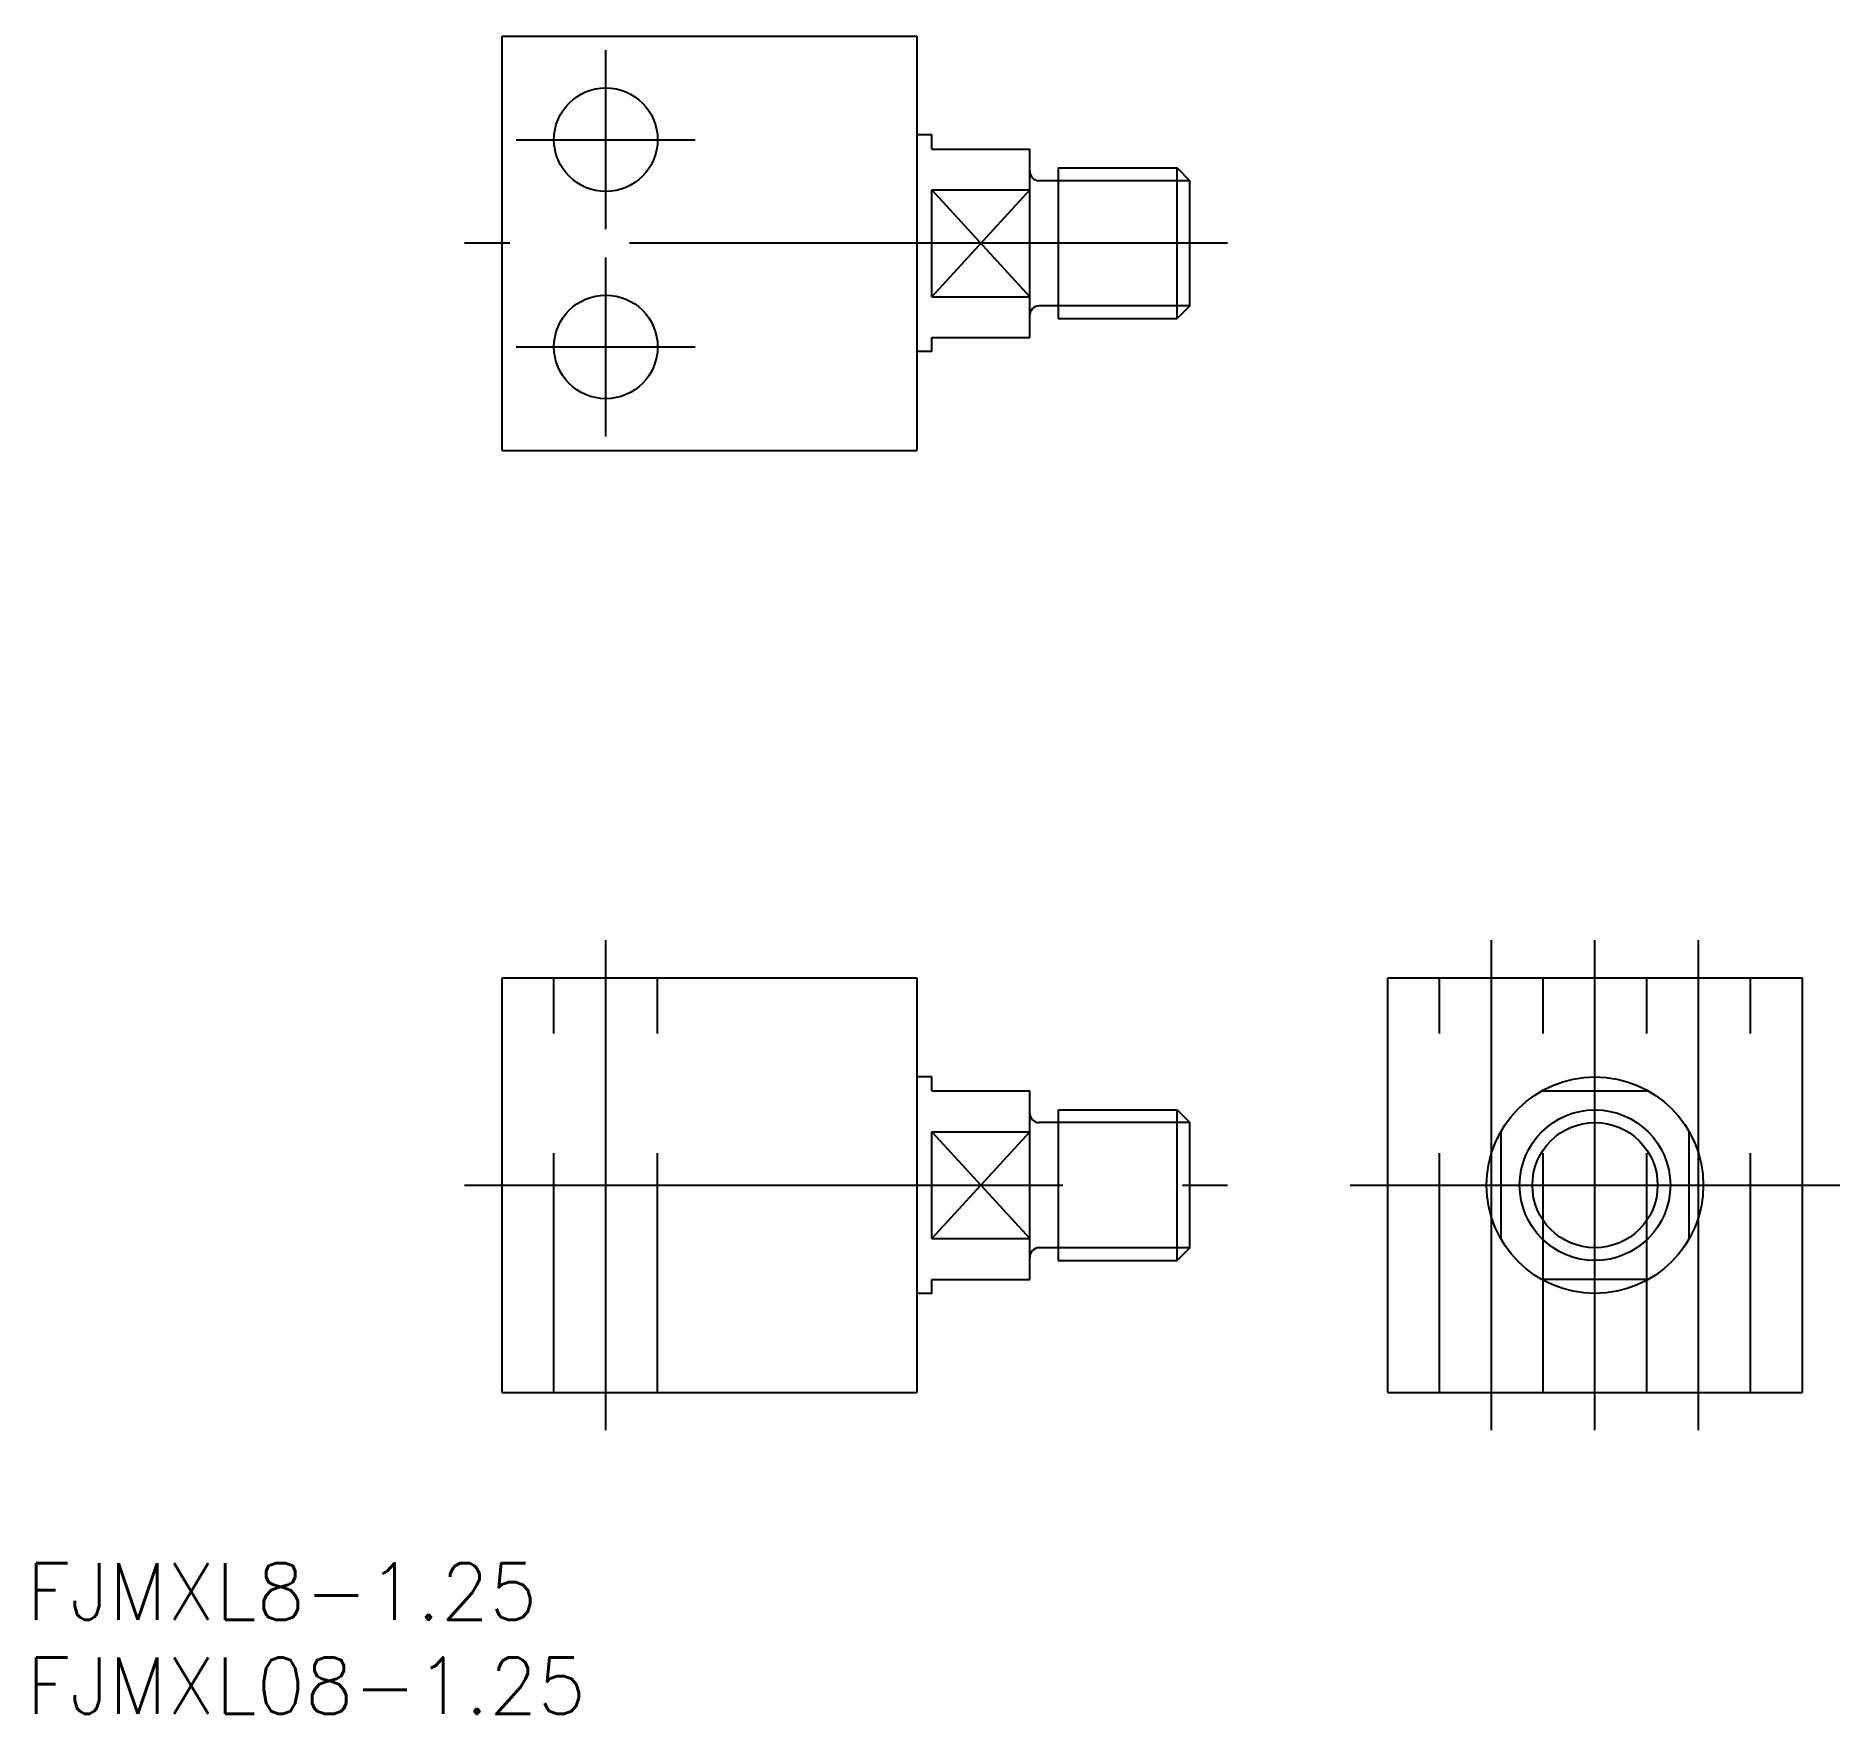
# Model space of a CAD drawing. Extents: x -82.7 to 13, y -28.1 to 61.
import ezdxf

# ---------------------------------------------------------------- set-up
doc = ezdxf.new("R2010")
doc.units = 0
doc.linetypes.add('CENTER', pattern=[50.8, 31.75, -6.35, 6.35, -6.35])
doc.linetypes.add('DASHED', pattern=[19.05, 12.7, -6.35])
doc.layers.get('0').update_dxf_attribs({"linetype": 'CONTINUOUS'})
doc.layers.add('CENTER', color=1, linetype='CENTER')
doc.styles.get("Standard").update_dxf_attribs({"font": 'txt.shx', "height": 3, "bigfont": 'bigfont.shx'})

msp = doc.modelspace()

# ---------------------------------------------------------------- linework, layer by layer
at = {"color": 7, "linetype": 'CONTINUOUS'}
for p, q in [((-58, 39), (-58, 61)), ((-58, 61), (-36, 61)), ((-36, 61), (-36, 39)), ((-35.2, 55.75), (-36, 55.75)), ((-35.2, 55), (-35.2, 55.75)), ((-35.2, 55), (-30, 55)), ((-30, 45), (-30, 55)), ((-28.5, 54), (-28.5, 46)), ((-28.5, 54), (-22.176, 54)), ((-22.176, 46), (-22.176, 54)), ((-22.176, 54), (-21.5, 53.323)), ((-35.2, 52.839), (-30, 52.839)), ((-35.2, 47.161), (-35.2, 52.839)), ((-28.5, 53.323), (-29.5, 53.323)), ((-21.5, 46.676), (-21.5, 53.323)), ((-35.2, 47.161), (-30, 47.161)), ((-28.5, 46.676), (-29.5, 46.676)), ((-28.5, 46), (-22.176, 46)), ((-21.5, 46.676), (-22.176, 46)), ((-35.2, 45), (-30, 45)), ((-35.2, 44.25), (-35.2, 45)), ((-35.2, 44.25), (-36, 44.25)), ((-58, 39), (-36, 39)), ((-58, 11), (-36, 11)), ((-58, -11), (-58, 11)), ((-36, 11), (-36, -11)), ((-11, -11), (-11, 11)), ((-11, 11), (11, 11)), ((11, 11), (11, -11)), ((-35.2, 5.75), (-36, 5.75)), ((-35.2, 5), (-35.2, 5.75)), ((-35.2, 5), (-30, 5)), ((-30, -5), (-30, 5)), ((-2.839, 5), (2.839, 5)), ((-28.5, 4), (-28.5, -4)), ((-28.5, 4), (-22.176, 4)), ((-22.176, -4), (-22.176, 4)), ((-22.176, 4), (-21.5, 3.323)), ((-28.5, 3.323), (-29.5, 3.323)), ((-21.5, -3.323), (-21.5, 3.323)), ((-35.2, -2.839), (-35.2, 2.839)), ((-35.2, 2.839), (-30, 2.839)), ((-5, 2.839), (-5, -2.839)), ((5, -2.839), (5, 2.839)), ((-35.2, -2.839), (-30, -2.839)), ((-28.5, -3.323), (-29.5, -3.323)), ((-21.5, -3.323), (-22.176, -4)), ((-28.5, -4), (-22.176, -4)), ((-35.2, -5.75), (-35.2, -5)), ((-35.2, -5), (-30, -5)), ((2.839, -5), (-2.839, -5)), ((-35.2, -5.75), (-36, -5.75)), ((-58, -11), (-36, -11)), ((-11, -11), (11, -11))]:
    msp.add_line(p, q, dxfattribs=at)
at = {"color": 3, "linetype": 'CONTINUOUS'}
for p, q in [((-35.2, 52.839), (-30, 47.161)), ((-30, 52.839), (-35.2, 47.161)), ((-21.5, 53.323), (-28.5, 53.323)), ((-21.5, 46.676), (-28.5, 46.676)), ((-21.5, 3.323), (-28.5, 3.323)), ((-30, 2.839), (-35.2, -2.839)), ((-35.2, 2.839), (-30, -2.839)), ((-21.5, -3.323), (-28.5, -3.323))]:
    msp.add_line(p, q, dxfattribs=at)
at = {"color": 3, "linetype": 'DASHED'}
for p, q in [((-55.25, -11), (-55.25, 11)), ((-49.75, -11), (-49.75, 11)), ((-8.25, -11), (-8.25, 11)), ((-2.75, -11), (-2.75, 11)), ((2.75, -11), (2.75, 11)), ((8.25, -11), (8.25, 11))]:
    msp.add_line(p, q, dxfattribs=at)
at = {"color": 7, "linetype": 'CONTINUOUS'}
for centre, radius in [((-52.5, 55.5), 2.75), ((-52.5, 44.5), 2.75), ((0, 0), 5.75), ((0, 0), 4)]:
    msp.add_circle(centre, radius, dxfattribs=at)
at = {"color": 3, "linetype": 'CONTINUOUS'}
msp.add_circle((0, 0), 3.324, dxfattribs=at)
at = {"color": 7, "linetype": 'CONTINUOUS'}
for centre, start, end in [((-29.5, 53.823), 180, 270), ((-29.5, 46.176), 90, 180), ((-29.5, 3.823), 180, 270), ((-29.5, -3.823), 90, 180)]:
    msp.add_arc(centre, 0.5, start, end, dxfattribs=at)
at = {"layer": 'CENTER', "color": 1, "linetype": 'CENTER'}
for p, q in [((-52.5, 50.75), (-52.5, 60.25)), ((-57.25, 55.5), (-47.75, 55.5)), ((-19.5, 50), (-60, 50)), ((-52.5, 39.75), (-52.5, 49.25)), ((-57.25, 44.5), (-47.75, 44.5)), ((-52.5, -13), (-52.5, 13)), ((-5.5, -13), (-5.5, 13)), ((0, -13), (0, 13)), ((5.5, -13), (5.5, 13)), ((-60, 0), (-19.5, 0)), ((-13, 0), (13, 0))]:
    msp.add_line(p, q, dxfattribs=at)

# ---------------------------------------------------------------- texts
at = {"color": 7, "linetype": 'CONTINUOUS'}
for s, p in [('FJMXL8-1.25', (-83.253, -23.068)), ('FJMXL08-1.25', (-83.253, -28.068))]:
    msp.add_text(s, height=3, dxfattribs=at).set_placement(p)

doc.saveas('drawing.dxf')
